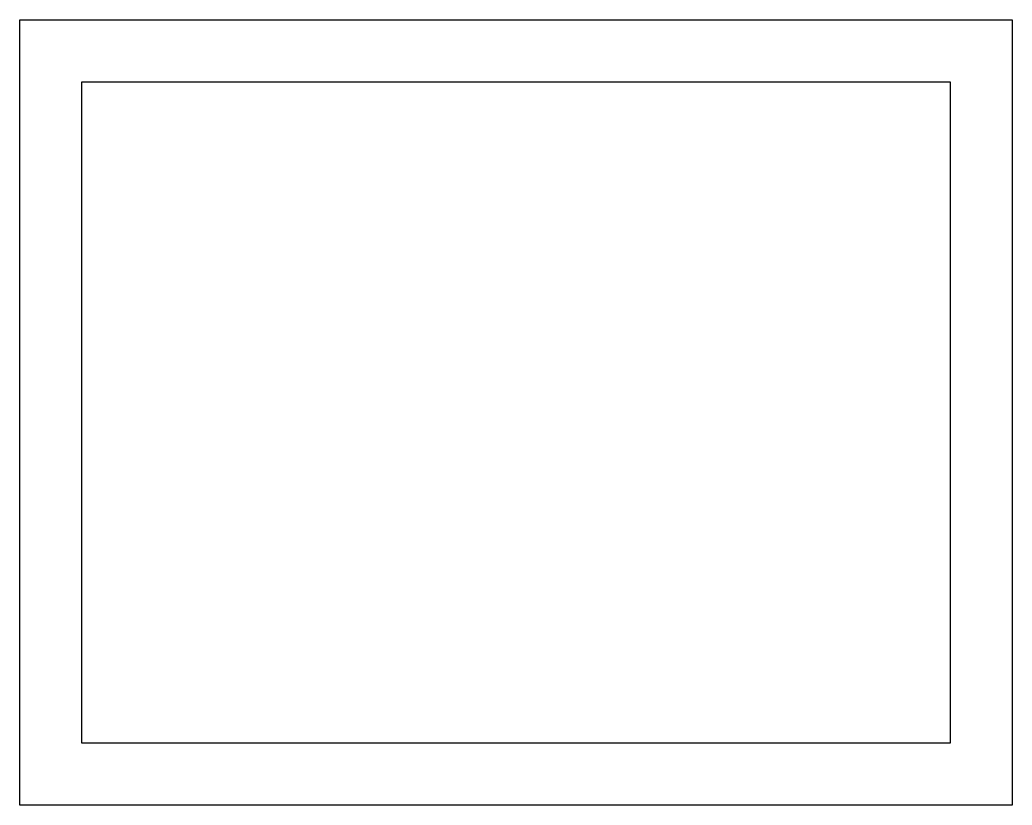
# Model space of a CAD drawing. Header units: inches. Extents: x 217.8 to 241.8, y -469.5 to -450.5.
import ezdxf

# ---------------------------------------------------------------- set-up
doc = ezdxf.new("R2010")
doc.units = ezdxf.units.IN
doc.header["$MEASUREMENT"] = 0
doc.layers.add('A301-Floorplan-attic', color=2, linetype='Continuous', lineweight=9)

msp = doc.modelspace()

# ---------------------------------------------------------------- linework, layer by layer
at = {"layer": 'A301-Floorplan-attic', "lineweight": 30}
for points in [[(241.792, -469.464), (217.792, -469.464), (217.792, -450.464), (241.792, -450.464)], [(240.292, -451.964), (240.292, -467.964), (219.292, -467.964), (219.292, -451.964)]]:
    msp.add_lwpolyline(points, close=True, dxfattribs=at)

doc.saveas('drawing.dxf')
